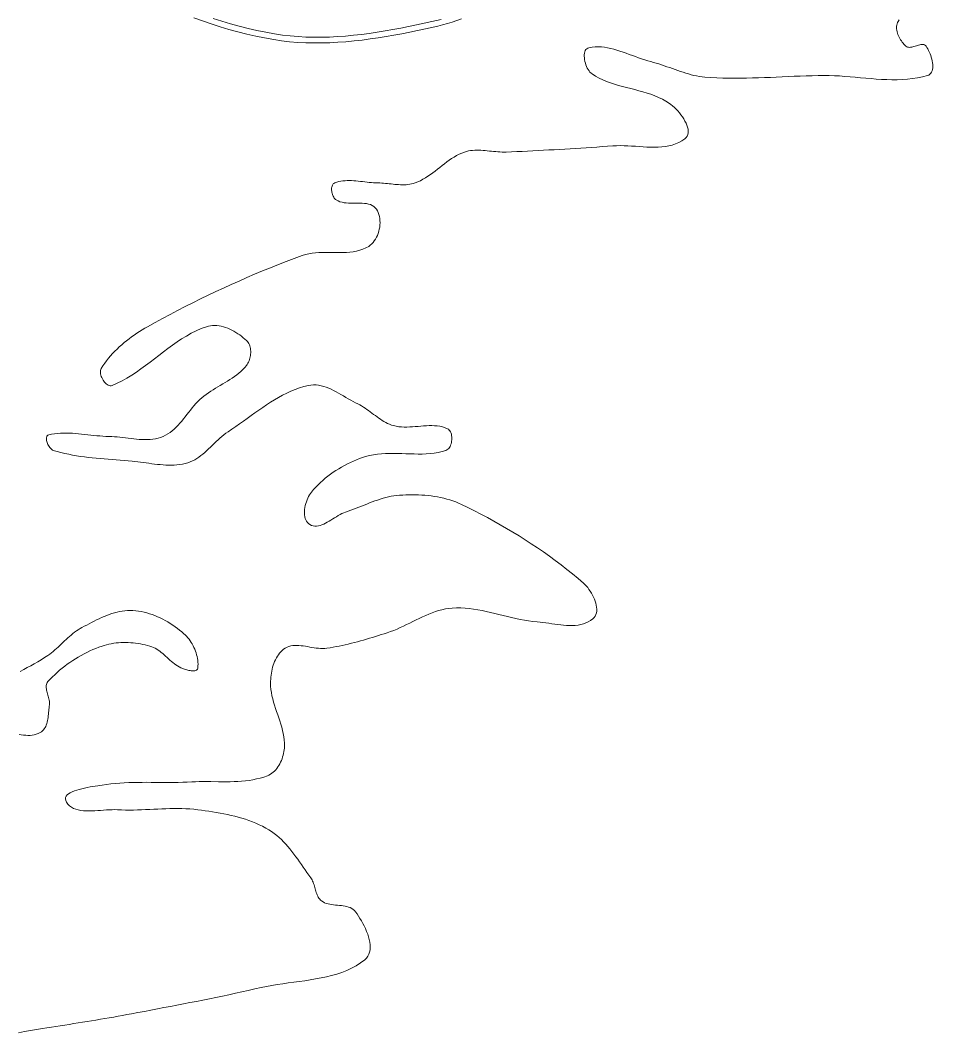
# Model space of a CAD drawing. Header units: inches. Extents: x -12 to 23, y -13.2 to 21.7.
# Drawn here: x 17.49 to 22.48, y -12.63 to -7.1 of the extents above; entities that cross this region are included whole.
import ezdxf

# ---------------------------------------------------------------- set-up
doc = ezdxf.new("R2010")
doc.units = ezdxf.units.IN
doc.header["$MEASUREMENT"] = 0
doc.layers.get('0').update_dxf_attribs({"lineweight": 0})

msp = doc.modelspace()

# ---------------------------------------------------------------- linework, layer by layer
at = {"color": 7, "linetype": 'Continuous', "lineweight": 0}
for points in [[(18.4433, -7.0835), (18.4907, -7.1008), (18.5386, -7.1172), (18.5867, -7.1326), (18.6351, -7.1469), (18.6837, -7.1601), (18.7326, -7.1723), (18.7816, -7.1835), (18.8308, -7.1935), (18.8802, -7.2025), (18.9237, -7.2091), (18.9675, -7.2142), (19.0114, -7.2179), (19.0554, -7.2203), (19.0994, -7.2213), (19.1434, -7.2212), (19.1875, -7.22), (19.2315, -7.2177), (19.2755, -7.2144), (19.3194, -7.2103), (19.3633, -7.2053), (19.4071, -7.1995), (19.4508, -7.1931), (19.4943, -7.1861), (19.5377, -7.1785), (19.581, -7.1705), (19.624, -7.1621), (19.6669, -7.1533), (19.7095, -7.1443), (19.752, -7.1351), (19.7779, -7.1291), (19.8039, -7.1225), (19.8297, -7.1152), (19.8555, -7.1073), (19.881, -7.0989), (19.9064, -7.0898)], [(22.301, -7.0941), (22.2948, -7.1035), (22.2916, -7.1097), (22.2891, -7.1163), (22.2874, -7.1231), (22.2865, -7.1301), (22.2862, -7.1373), (22.2865, -7.1446), (22.2875, -7.1521), (22.289, -7.1595), (22.2911, -7.167), (22.2936, -7.1745), (22.2966, -7.1819), (22.2999, -7.1892), (22.3037, -7.1964), (22.3078, -7.2033), (22.3122, -7.2101), (22.3168, -7.2165), (22.3216, -7.2226), (22.3266, -7.2284), (22.3318, -7.2338), (22.3371, -7.2387), (22.3414, -7.2418), (22.3462, -7.2438), (22.3514, -7.2449), (22.3569, -7.2452), (22.3627, -7.2448), (22.3688, -7.2439), (22.375, -7.2425), (22.3813, -7.2407), (22.3877, -7.2388), (22.3941, -7.2368), (22.4005, -7.2348), (22.4068, -7.233), (22.4129, -7.2315), (22.4188, -7.2303), (22.4245, -7.2297), (22.4298, -7.2297), (22.4348, -7.2305), (22.4393, -7.2322), (22.4434, -7.2349), (22.447, -7.2387), (22.4517, -7.2456), (22.4563, -7.2533), (22.4608, -7.2617), (22.465, -7.2706), (22.4689, -7.2799), (22.4725, -7.2897), (22.4758, -7.2996), (22.4785, -7.3096), (22.4808, -7.3197), (22.4824, -7.3297), (22.4835, -7.3394), (22.4838, -7.3488), (22.4835, -7.3578), (22.4823, -7.3663), (22.4803, -7.3741), (22.4774, -7.3811), (22.4735, -7.3872), (22.4686, -7.3924), (22.4625, -7.3965), (22.4554, -7.3993), (22.4281, -7.4064), (22.4006, -7.412), (22.3729, -7.4162), (22.345, -7.4193), (22.3169, -7.4212), (22.2888, -7.4221), (22.2605, -7.4222), (22.232, -7.4215), (22.2036, -7.4202), (22.175, -7.4184), (22.1464, -7.4163), (22.1177, -7.4138), (22.089, -7.4112), (22.0604, -7.4086), (22.0317, -7.4061), (22.003, -7.4038), (21.9744, -7.4019), (21.9459, -7.4004), (21.9174, -7.3995), (21.8891, -7.3993), (21.8565, -7.3997), (21.8239, -7.4004), (21.7914, -7.4013), (21.7588, -7.4025), (21.7262, -7.4037), (21.6937, -7.4051), (21.6611, -7.4065), (21.6285, -7.408), (21.5959, -7.4094), (21.5634, -7.4106), (21.5308, -7.4118), (21.4982, -7.4128), (21.4657, -7.4135), (21.4331, -7.4139), (21.4006, -7.414), (21.3681, -7.4137), (21.3356, -7.413), (21.3031, -7.4118), (21.2706, -7.4101), (21.2382, -7.4078), (21.2229, -7.4062), (21.2077, -7.4041), (21.1927, -7.4014), (21.1777, -7.3983), (21.1628, -7.3947), (21.148, -7.3907), (21.1332, -7.3863), (21.1185, -7.3817), (21.1038, -7.3769), (21.0892, -7.3719), (21.0746, -7.3667), (21.06, -7.3615), (21.0454, -7.3563), (21.0307, -7.3511), (21.0161, -7.3459), (21.0014, -7.3409), (20.9867, -7.3361), (20.972, -7.3315), (20.9572, -7.3272), (20.9423, -7.3233), (20.9255, -7.3187), (20.9087, -7.3136), (20.8919, -7.308), (20.875, -7.3022), (20.8581, -7.2961), (20.8413, -7.2898), (20.8244, -7.2836), (20.8075, -7.2774), (20.7906, -7.2714), (20.7737, -7.2657), (20.7567, -7.2603), (20.7398, -7.2555), (20.7229, -7.2513), (20.7059, -7.2478), (20.689, -7.245), (20.672, -7.2432), (20.6551, -7.2424), (20.6381, -7.2428), (20.6212, -7.2443), (20.6042, -7.2472), (20.5976, -7.2494), (20.5921, -7.2529), (20.5876, -7.2576), (20.584, -7.2633), (20.5813, -7.27), (20.5795, -7.2774), (20.5785, -7.2855), (20.5783, -7.2942), (20.5789, -7.3032), (20.5801, -7.3125), (20.5819, -7.3219), (20.5844, -7.3313), (20.5875, -7.3406), (20.591, -7.3496), (20.5951, -7.3582), (20.5996, -7.3664), (20.6045, -7.3738), (20.6097, -7.3805), (20.6153, -7.3862), (20.6211, -7.3909), (20.6401, -7.403), (20.6597, -7.4139), (20.68, -7.4236), (20.7008, -7.4322), (20.7221, -7.44), (20.7437, -7.4471), (20.7657, -7.4535), (20.7878, -7.4596), (20.8102, -7.4653), (20.8326, -7.4709), (20.855, -7.4766), (20.8773, -7.4823), (20.8995, -7.4884), (20.9214, -7.4949), (20.943, -7.502), (20.9643, -7.5098), (20.985, -7.5186), (21.0053, -7.5283), (21.0249, -7.5392), (21.0438, -7.5515), (21.0526, -7.5581), (21.0617, -7.5656), (21.0709, -7.574), (21.0802, -7.5832), (21.0893, -7.593), (21.0982, -7.6033), (21.1067, -7.6141), (21.1148, -7.6252), (21.1222, -7.6365), (21.1289, -7.648), (21.1347, -7.6594), (21.1396, -7.6708), (21.1433, -7.6819), (21.1459, -7.6928), (21.147, -7.7033), (21.1467, -7.7133), (21.1448, -7.7226), (21.1412, -7.7312), (21.1357, -7.739), (21.1283, -7.7459), (21.1121, -7.7568), (21.0953, -7.766), (21.0778, -7.7734), (21.0596, -7.7794), (21.041, -7.7839), (21.0218, -7.7872), (21.0023, -7.7895), (20.9823, -7.7907), (20.9621, -7.7912), (20.9416, -7.791), (20.9209, -7.7903), (20.9, -7.7892), (20.8791, -7.7879), (20.8581, -7.7864), (20.8372, -7.7851), (20.8164, -7.7839), (20.7957, -7.783), (20.7753, -7.7827), (20.7551, -7.7829), (20.7352, -7.7839), (20.7061, -7.7861), (20.6769, -7.7882), (20.6478, -7.7902), (20.6187, -7.7922), (20.5895, -7.7941), (20.5604, -7.796), (20.5312, -7.7979), (20.502, -7.7997), (20.4729, -7.8015), (20.4437, -7.8032), (20.4146, -7.8048), (20.3854, -7.8065), (20.3562, -7.8081), (20.327, -7.8096), (20.2979, -7.8111), (20.2687, -7.8125), (20.2395, -7.8139), (20.2103, -7.8152), (20.1811, -7.8165), (20.152, -7.8178), (20.1405, -7.818), (20.129, -7.8179), (20.1175, -7.8174), (20.1059, -7.8166), (20.0944, -7.8157), (20.0828, -7.8145), (20.0711, -7.8133), (20.0595, -7.8121), (20.0479, -7.8109), (20.0364, -7.8098), (20.0248, -7.8088), (20.0133, -7.8081), (20.0018, -7.8077), (19.9904, -7.8076), (19.9791, -7.8079), (19.9678, -7.8087), (19.9567, -7.81), (19.9456, -7.8119), (19.9346, -7.8145), (19.9237, -7.8178), (19.9088, -7.8234), (19.8944, -7.8298), (19.8803, -7.8371), (19.8665, -7.845), (19.8531, -7.8535), (19.8398, -7.8626), (19.8268, -7.872), (19.8138, -7.8817), (19.801, -7.8916), (19.7883, -7.9017), (19.7755, -7.9117), (19.7627, -7.9217), (19.7498, -7.9315), (19.7368, -7.941), (19.7236, -7.9501), (19.7101, -7.9588), (19.6964, -7.9669), (19.6824, -7.9743), (19.668, -7.981), (19.6532, -7.9868), (19.6436, -7.9899), (19.6339, -7.9923), (19.6241, -7.9942), (19.6142, -7.9956), (19.6042, -7.9964), (19.5941, -7.9969), (19.584, -7.9969), (19.5738, -7.9966), (19.5635, -7.9961), (19.5533, -7.9954), (19.543, -7.9944), (19.5326, -7.9934), (19.5223, -7.9923), (19.512, -7.9911), (19.5016, -7.99), (19.4913, -7.989), (19.481, -7.9881), (19.4707, -7.9874), (19.4605, -7.987), (19.4504, -7.9868), (19.4385, -7.9866), (19.4265, -7.986), (19.4145, -7.9851), (19.4025, -7.984), (19.3904, -7.9826), (19.3782, -7.9812), (19.3661, -7.9797), (19.354, -7.9782), (19.3419, -7.9769), (19.3298, -7.9757), (19.3178, -7.9747), (19.3058, -7.974), (19.2939, -7.9736), (19.2821, -7.9737), (19.2704, -7.9743), (19.2588, -7.9754), (19.2473, -7.9771), (19.2359, -7.9796), (19.2247, -7.9828), (19.2137, -7.9868), (19.2096, -7.989), (19.2062, -7.9918), (19.2033, -7.9953), (19.201, -7.9994), (19.1991, -8.004), (19.1978, -8.009), (19.197, -8.0143), (19.1966, -8.0198), (19.1967, -8.0256), (19.1972, -8.0315), (19.1981, -8.0374), (19.1995, -8.0433), (19.2012, -8.0491), (19.2032, -8.0546), (19.2056, -8.0599), (19.2084, -8.0649), (19.2114, -8.0694), (19.2147, -8.0735), (19.2183, -8.077), (19.2221, -8.0798), (19.232, -8.0852), (19.2426, -8.0893), (19.2537, -8.0924), (19.2653, -8.0946), (19.2772, -8.096), (19.2895, -8.0968), (19.302, -8.0972), (19.3146, -8.0972), (19.3272, -8.0972), (19.3397, -8.0971), (19.3521, -8.0972), (19.3642, -8.0976), (19.376, -8.0985), (19.3874, -8.1), (19.3983, -8.1022), (19.4086, -8.1054), (19.4182, -8.1097), (19.427, -8.1152), (19.4349, -8.1221), (19.4419, -8.1305), (19.4474, -8.1394), (19.4519, -8.149), (19.4556, -8.1591), (19.4583, -8.1698), (19.4602, -8.1809), (19.4613, -8.1924), (19.4616, -8.204), (19.461, -8.2158), (19.4597, -8.2277), (19.4576, -8.2395), (19.4548, -8.2511), (19.4512, -8.2625), (19.447, -8.2735), (19.4421, -8.2841), (19.4365, -8.2942), (19.4303, -8.3037), (19.4235, -8.3124), (19.4161, -8.3203), (19.4082, -8.3274), (19.3996, -8.3334), (19.3838, -8.3422), (19.3674, -8.3494), (19.3504, -8.3552), (19.333, -8.3596), (19.3152, -8.3628), (19.2971, -8.365), (19.2787, -8.3665), (19.26, -8.3672), (19.2411, -8.3675), (19.2221, -8.3674), (19.203, -8.3671), (19.1839, -8.3669), (19.1648, -8.3668), (19.1458, -8.367), (19.1269, -8.3677), (19.1081, -8.369), (19.0897, -8.3712), (19.0715, -8.3743), (19.0536, -8.3786), (19.0362, -8.3841), (18.9925, -8.4002), (18.949, -8.4167), (18.9056, -8.4335), (18.8623, -8.4507), (18.8191, -8.4682), (18.7761, -8.4861), (18.7333, -8.5044), (18.6906, -8.523), (18.648, -8.542), (18.6056, -8.5613), (18.5634, -8.581), (18.5213, -8.601), (18.4794, -8.6214), (18.4376, -8.642), (18.396, -8.663), (18.3546, -8.6844), (18.3134, -8.706), (18.2724, -8.728), (18.2315, -8.7503), (18.1909, -8.773), (18.176, -8.7815), (18.1612, -8.7902), (18.1466, -8.7993), (18.1321, -8.8087), (18.1177, -8.8184), (18.1035, -8.8284), (18.0895, -8.8387), (18.0757, -8.8493), (18.0622, -8.8602), (18.049, -8.8715), (18.036, -8.883), (18.0234, -8.8949), (18.0111, -8.907), (17.9993, -8.9195), (17.9878, -8.9323), (17.9767, -8.9454), (17.9661, -8.9589), (17.956, -8.9727), (17.9464, -8.9868), (17.9373, -9.0012), (17.9349, -9.0062), (17.9334, -9.0118), (17.9327, -9.0178), (17.9328, -9.0242), (17.9337, -9.0309), (17.9352, -9.0377), (17.9373, -9.0446), (17.94, -9.0514), (17.9432, -9.0581), (17.9469, -9.0645), (17.951, -9.0707), (17.9554, -9.0763), (17.9601, -9.0815), (17.965, -9.086), (17.9701, -9.0898), (17.9753, -9.0927), (17.9806, -9.0947), (17.986, -9.0957), (17.9912, -9.0956), (17.9964, -9.0942), (18.0243, -9.0822), (18.0514, -9.0687), (18.0779, -9.054), (18.1039, -9.0382), (18.1294, -9.0215), (18.1545, -9.0039), (18.1793, -8.9858), (18.2039, -8.9673), (18.2284, -8.9485), (18.2528, -8.9296), (18.2772, -8.9107), (18.3018, -8.8922), (18.3265, -8.874), (18.3515, -8.8565), (18.3769, -8.8397), (18.4027, -8.8238), (18.4291, -8.809), (18.456, -8.7955), (18.4837, -8.7834), (18.5121, -8.773), (18.5232, -8.7698), (18.5346, -8.7677), (18.5461, -8.7665), (18.5578, -8.7663), (18.5696, -8.7669), (18.5814, -8.7684), (18.5933, -8.7707), (18.6051, -8.7737), (18.6169, -8.7773), (18.6286, -8.7817), (18.6401, -8.7865), (18.6515, -8.792), (18.6627, -8.7979), (18.6736, -8.8043), (18.6843, -8.811), (18.6946, -8.8181), (18.7045, -8.8255), (18.7141, -8.8332), (18.7232, -8.841), (18.7318, -8.849), (18.7364, -8.854), (18.7405, -8.8595), (18.744, -8.8654), (18.747, -8.8717), (18.7495, -8.8784), (18.7514, -8.8853), (18.7529, -8.8925), (18.7539, -8.8999), (18.7544, -8.9075), (18.7545, -8.9151), (18.7541, -8.9227), (18.7532, -8.9303), (18.7519, -8.9379), (18.7503, -8.9453), (18.7481, -8.9526), (18.7456, -8.9596), (18.7428, -8.9663), (18.7395, -8.9727), (18.7358, -8.9787), (18.7318, -8.9843), (18.7222, -8.9959), (18.7119, -9.0068), (18.7011, -9.0171), (18.6898, -9.027), (18.6781, -9.0363), (18.666, -9.0453), (18.6535, -9.0539), (18.6408, -9.0622), (18.6278, -9.0703), (18.6147, -9.0783), (18.6015, -9.0861), (18.5883, -9.0939), (18.575, -9.1017), (18.5618, -9.1096), (18.5487, -9.1176), (18.5357, -9.1258), (18.523, -9.1343), (18.5106, -9.1431), (18.4984, -9.1522), (18.4867, -9.1618), (18.4756, -9.1718), (18.4648, -9.1824), (18.4545, -9.1934), (18.4444, -9.2049), (18.4346, -9.2167), (18.425, -9.2287), (18.4155, -9.2408), (18.406, -9.2531), (18.3966, -9.2652), (18.3871, -9.2773), (18.3775, -9.2892), (18.3677, -9.3008), (18.3576, -9.312), (18.3472, -9.3228), (18.3365, -9.333), (18.3254, -9.3426), (18.3138, -9.3515), (18.3016, -9.3596), (18.2888, -9.3669), (18.2754, -9.3731), (18.2616, -9.3783), (18.2476, -9.3824), (18.2335, -9.3855), (18.2191, -9.3878), (18.2046, -9.3893), (18.19, -9.3901), (18.1752, -9.3903), (18.1603, -9.3899), (18.1453, -9.3891), (18.1303, -9.3878), (18.1152, -9.3863), (18.1, -9.3846), (18.0849, -9.3828), (18.0697, -9.3809), (18.0546, -9.379), (18.0394, -9.3773), (18.0243, -9.3757), (18.0093, -9.3745), (17.9944, -9.3736), (17.9795, -9.3731), (17.963, -9.3727), (17.9465, -9.3718), (17.9299, -9.3706), (17.9133, -9.3691), (17.8966, -9.3674), (17.88, -9.3656), (17.8634, -9.3637), (17.8467, -9.3618), (17.8301, -9.36), (17.8135, -9.3583), (17.7969, -9.3569), (17.7803, -9.3557), (17.7638, -9.3549), (17.7473, -9.3545), (17.7309, -9.3545), (17.7145, -9.3552), (17.6983, -9.3564), (17.682, -9.3584), (17.6659, -9.3611), (17.6499, -9.3647), (17.646, -9.3662), (17.6429, -9.3685), (17.6405, -9.3716), (17.6388, -9.3754), (17.6378, -9.3796), (17.6374, -9.3844), (17.6376, -9.3895), (17.6384, -9.395), (17.6396, -9.4006), (17.6413, -9.4063), (17.6434, -9.412), (17.6459, -9.4177), (17.6488, -9.4232), (17.652, -9.4284), (17.6554, -9.4333), (17.6591, -9.4377), (17.6629, -9.4416), (17.6669, -9.4449), (17.671, -9.4474), (17.6752, -9.4492), (17.696, -9.4554), (17.717, -9.4611), (17.7381, -9.4662), (17.7593, -9.4708), (17.7806, -9.475), (17.8021, -9.4787), (17.8236, -9.482), (17.8451, -9.485), (17.8668, -9.4877), (17.8885, -9.4901), (17.9102, -9.4923), (17.932, -9.4943), (17.9538, -9.4962), (17.9757, -9.498), (17.9975, -9.4996), (18.0193, -9.5013), (18.0411, -9.503), (18.0629, -9.5047), (18.0846, -9.5065), (18.1063, -9.5084), (18.1215, -9.5099), (18.1368, -9.5117), (18.1521, -9.5136), (18.1675, -9.5157), (18.1829, -9.5178), (18.1983, -9.5199), (18.2137, -9.522), (18.2291, -9.5239), (18.2446, -9.5257), (18.26, -9.5272), (18.2754, -9.5285), (18.2907, -9.5294), (18.306, -9.5299), (18.3212, -9.5299), (18.3364, -9.5294), (18.3514, -9.5283), (18.3664, -9.5265), (18.3813, -9.5241), (18.396, -9.5209), (18.4106, -9.5168), (18.4236, -9.5123), (18.4362, -9.5069), (18.4482, -9.5006), (18.46, -9.4936), (18.4713, -9.486), (18.4824, -9.4778), (18.4932, -9.4691), (18.5038, -9.46), (18.5142, -9.4505), (18.5245, -9.4408), (18.5347, -9.431), (18.5551, -9.4111), (18.5653, -9.4012), (18.5757, -9.3914), (18.5862, -9.3819), (18.5968, -9.3727), (18.6077, -9.3639), (18.6189, -9.3555), (18.6304, -9.3478), (18.6517, -9.3338), (18.6729, -9.3194), (18.6939, -9.3047), (18.7149, -9.2897), (18.7359, -9.2746), (18.7569, -9.2594), (18.7779, -9.2443), (18.799, -9.2293), (18.8202, -9.2145), (18.8416, -9.2), (18.8631, -9.186), (18.8848, -9.1725), (18.9068, -9.1595), (18.929, -9.1473), (18.9515, -9.1359), (18.9744, -9.1254), (18.9977, -9.1159), (19.0213, -9.1074), (19.0454, -9.1002), (19.07, -9.0942), (19.0841, -9.0919), (19.0981, -9.091), (19.112, -9.0914), (19.1259, -9.093), (19.1397, -9.0957), (19.1535, -9.0994), (19.1672, -9.104), (19.1808, -9.1093), (19.1944, -9.1153), (19.2079, -9.1219), (19.2213, -9.1289), (19.2348, -9.1363), (19.2481, -9.144), (19.2614, -9.1517), (19.2747, -9.1596), (19.2879, -9.1673), (19.3011, -9.1749), (19.3143, -9.1822), (19.3274, -9.1892), (19.3405, -9.1956), (19.3506, -9.2007), (19.3606, -9.2063), (19.3704, -9.2122), (19.38, -9.2184), (19.3895, -9.2249), (19.3989, -9.2317), (19.4082, -9.2385), (19.4175, -9.2455), (19.4267, -9.2524), (19.436, -9.2594), (19.4453, -9.2662), (19.4546, -9.2729), (19.464, -9.2794), (19.4736, -9.2856), (19.4833, -9.2915), (19.4932, -9.297), (19.5032, -9.3021), (19.5135, -9.3066), (19.5241, -9.3106), (19.5349, -9.3139), (19.5493, -9.3173), (19.5639, -9.3197), (19.5787, -9.3211), (19.5936, -9.3218), (19.6087, -9.3218), (19.6239, -9.3212), (19.6391, -9.3203), (19.6544, -9.3191), (19.6697, -9.3178), (19.685, -9.3165), (19.7002, -9.3153), (19.7154, -9.3143), (19.7305, -9.3137), (19.7454, -9.3136), (19.7602, -9.3142), (19.7748, -9.3155), (19.7892, -9.3177), (19.8033, -9.3209), (19.8172, -9.3252), (19.8307, -9.3309), (19.8358, -9.3339), (19.8402, -9.3379), (19.844, -9.3428), (19.8472, -9.3484), (19.8498, -9.3547), (19.8518, -9.3614), (19.8532, -9.3686), (19.854, -9.3761), (19.8543, -9.3838), (19.854, -9.3916), (19.8531, -9.3993), (19.8517, -9.4069), (19.8498, -9.4142), (19.8474, -9.4212), (19.8444, -9.4277), (19.841, -9.4336), (19.837, -9.4388), (19.8326, -9.4432), (19.8277, -9.4467), (19.8223, -9.4492), (19.8013, -9.4555), (19.78, -9.4605), (19.7584, -9.4641), (19.7366, -9.4667), (19.7146, -9.4683), (19.6925, -9.4691), (19.6702, -9.4693), (19.6479, -9.469), (19.6254, -9.4683), (19.603, -9.4675), (19.5805, -9.4666), (19.558, -9.4659), (19.5356, -9.4654), (19.5133, -9.4654), (19.4911, -9.466), (19.469, -9.4673), (19.4471, -9.4695), (19.4254, -9.4728), (19.4039, -9.4772), (19.3827, -9.483), (19.3659, -9.4885), (19.3491, -9.4945), (19.3324, -9.501), (19.3159, -9.5079), (19.2995, -9.5153), (19.2832, -9.5232), (19.2672, -9.5315), (19.2514, -9.5403), (19.2359, -9.5495), (19.2206, -9.5591), (19.2055, -9.5691), (19.1908, -9.5796), (19.1765, -9.5905), (19.1624, -9.6018), (19.1488, -9.6134), (19.1355, -9.6255), (19.1227, -9.6379), (19.1103, -9.6507), (19.0983, -9.6639), (19.0869, -9.6774), (19.0814, -9.6847), (19.0761, -9.6927), (19.0712, -9.7014), (19.0667, -9.7106), (19.0626, -9.7203), (19.0589, -9.7303), (19.0557, -9.7406), (19.053, -9.751), (19.0509, -9.7616), (19.0495, -9.7721), (19.0487, -9.7825), (19.0486, -9.7926), (19.0492, -9.8025), (19.0507, -9.812), (19.053, -9.8209), (19.0561, -9.8293), (19.0602, -9.837), (19.0653, -9.8439), (19.0713, -9.8499), (19.0784, -9.8549), (19.0874, -9.8593), (19.0965, -9.8621), (19.1057, -9.8634), (19.1151, -9.8634), (19.1246, -9.8621), (19.1341, -9.8598), (19.1438, -9.8565), (19.1536, -9.8524), (19.1634, -9.8476), (19.1733, -9.8422), (19.1833, -9.8365), (19.1932, -9.8304), (19.2032, -9.8242), (19.2133, -9.8179), (19.2233, -9.8118), (19.2333, -9.8059), (19.2432, -9.8004), (19.2531, -9.7953), (19.263, -9.791), (19.2728, -9.7873), (19.2875, -9.7823), (19.3022, -9.7771), (19.3168, -9.7716), (19.3314, -9.766), (19.346, -9.7602), (19.3606, -9.7543), (19.3751, -9.7485), (19.3897, -9.7427), (19.4043, -9.7369), (19.4189, -9.7313), (19.4336, -9.7259), (19.4483, -9.7208), (19.463, -9.7159), (19.4779, -9.7114), (19.4928, -9.7072), (19.5078, -9.7036), (19.5228, -9.7004), (19.538, -9.6977), (19.5533, -9.6957), (19.5687, -9.6943), (19.5858, -9.6933), (19.603, -9.6926), (19.6203, -9.6921), (19.6377, -9.692), (19.655, -9.6921), (19.6725, -9.6926), (19.6899, -9.6935), (19.7072, -9.6947), (19.7246, -9.6964), (19.7419, -9.6984), (19.7591, -9.7008), (19.7761, -9.7037), (19.7931, -9.7071), (19.8099, -9.711), (19.8266, -9.7153), (19.8431, -9.7201), (19.8594, -9.7255), (19.8754, -9.7315), (19.8913, -9.738), (19.9068, -9.7451), (19.9426, -9.7624), (19.9782, -9.7802), (20.0136, -9.7985), (20.0488, -9.8171), (20.0839, -9.8362), (20.1187, -9.8558), (20.1532, -9.8757), (20.1876, -9.8961), (20.2216, -9.917), (20.2554, -9.9383), (20.2889, -9.96), (20.322, -9.9822), (20.3549, -10.0049), (20.3874, -10.028), (20.4196, -10.0515), (20.4514, -10.0755), (20.4828, -10.1), (20.5138, -10.1249), (20.5444, -10.1503), (20.5746, -10.1762), (20.5822, -10.1832), (20.5897, -10.1911), (20.5971, -10.1998), (20.6042, -10.2092), (20.6111, -10.2191), (20.6176, -10.2294), (20.6236, -10.2402), (20.6291, -10.2512), (20.634, -10.2625), (20.6382, -10.2738), (20.6416, -10.2851), (20.6442, -10.2963), (20.6459, -10.3073), (20.6466, -10.318), (20.6462, -10.3283), (20.6447, -10.3381), (20.6419, -10.3474), (20.6378, -10.3559), (20.6323, -10.3637), (20.6253, -10.3706), (20.6133, -10.3796), (20.6006, -10.3871), (20.5873, -10.3932), (20.5734, -10.3981), (20.5591, -10.4018), (20.5443, -10.4044), (20.5292, -10.4061), (20.5137, -10.4069), (20.4979, -10.4069), (20.4819, -10.4063), (20.4657, -10.4052), (20.4494, -10.4036), (20.433, -10.4017), (20.4167, -10.3996), (20.4003, -10.3973), (20.3841, -10.395), (20.368, -10.3927), (20.352, -10.3907), (20.3364, -10.3889), (20.321, -10.3875), (20.2976, -10.3852), (20.2742, -10.3821), (20.2509, -10.3783), (20.2276, -10.3739), (20.2043, -10.3689), (20.1811, -10.3636), (20.158, -10.358), (20.1348, -10.3522), (20.1117, -10.3464), (20.0886, -10.3407), (20.0655, -10.3351), (20.0423, -10.3298), (20.0192, -10.325), (19.996, -10.3206), (19.9728, -10.3168), (19.9496, -10.3138), (19.9263, -10.3117), (19.903, -10.3105), (19.8796, -10.3103), (19.8561, -10.3114), (19.8373, -10.3133), (19.8187, -10.3164), (19.8004, -10.3204), (19.7822, -10.3253), (19.7643, -10.3309), (19.7465, -10.3373), (19.7288, -10.3443), (19.7113, -10.3518), (19.6938, -10.3597), (19.6764, -10.3679), (19.6591, -10.3764), (19.6418, -10.385), (19.6244, -10.3936), (19.6071, -10.4021), (19.5897, -10.4105), (19.5722, -10.4186), (19.5546, -10.4264), (19.5369, -10.4337), (19.5191, -10.4405), (19.5011, -10.4467), (19.4849, -10.4518), (19.4686, -10.457), (19.4524, -10.4621), (19.4361, -10.4671), (19.4198, -10.4721), (19.4034, -10.477), (19.3871, -10.4818), (19.3707, -10.4865), (19.3542, -10.4911), (19.3378, -10.4956), (19.3213, -10.4999), (19.3048, -10.5041), (19.2882, -10.5081), (19.2717, -10.512), (19.255, -10.5157), (19.2384, -10.5192), (19.2217, -10.5225), (19.205, -10.5256), (19.1882, -10.5285), (19.1714, -10.5312), (19.16, -10.5324), (19.1485, -10.5329), (19.1368, -10.5326), (19.125, -10.5317), (19.1131, -10.5304), (19.1012, -10.5287), (19.0892, -10.5267), (19.0772, -10.5246), (19.0653, -10.5225), (19.0534, -10.5205), (19.0415, -10.5187), (19.0298, -10.5172), (19.0182, -10.5162), (19.0068, -10.5157), (18.9956, -10.5159), (18.9846, -10.517), (18.9738, -10.5189), (18.9633, -10.5218), (18.9531, -10.5259), (18.9432, -10.5312), (18.9347, -10.537), (18.9267, -10.5434), (18.9193, -10.5505), (18.9124, -10.5582), (18.906, -10.5665), (18.9001, -10.5752), (18.8947, -10.5844), (18.8898, -10.5939), (18.8853, -10.6038), (18.8813, -10.614), (18.8777, -10.6245), (18.8745, -10.6351), (18.8717, -10.6459), (18.8694, -10.6568), (18.8674, -10.6677), (18.8658, -10.6786), (18.8646, -10.6895), (18.8637, -10.7003), (18.8631, -10.7109), (18.8629, -10.7214), (18.8633, -10.7391), (18.8649, -10.7566), (18.8674, -10.7741), (18.8708, -10.7915), (18.8749, -10.8088), (18.8796, -10.8261), (18.8848, -10.8433), (18.8904, -10.8604), (18.8962, -10.8776), (18.902, -10.8947), (18.9079, -10.9118), (18.9136, -10.929), (18.919, -10.9461), (18.9241, -10.9633), (18.9286, -10.9806), (18.9325, -10.9979), (18.9356, -11.0153), (18.9377, -11.0327), (18.9389, -11.0503), (18.9389, -11.068), (18.9384, -11.0773), (18.9374, -11.0869), (18.9359, -11.0965), (18.934, -11.1063), (18.9317, -11.116), (18.9289, -11.1257), (18.9256, -11.1353), (18.922, -11.1448), (18.9179, -11.1541), (18.9133, -11.1631), (18.9084, -11.1719), (18.9031, -11.1803), (18.8973, -11.1883), (18.8911, -11.1958), (18.8846, -11.2028), (18.8776, -11.2093), (18.8703, -11.2152), (18.8625, -11.2204), (18.8544, -11.2248), (18.846, -11.2286), (18.8264, -11.2355), (18.8067, -11.2413), (18.7867, -11.2463), (18.7665, -11.2504), (18.7461, -11.2537), (18.7256, -11.2563), (18.7049, -11.2582), (18.6841, -11.2597), (18.6632, -11.2606), (18.6422, -11.2612), (18.6212, -11.2614), (18.6001, -11.2614), (18.5789, -11.2613), (18.5366, -11.2608), (18.5155, -11.2606), (18.4945, -11.2606), (18.4735, -11.2609), (18.4526, -11.2614), (18.4318, -11.2624), (18.4073, -11.2636), (18.3827, -11.2644), (18.3582, -11.2649), (18.3336, -11.2652), (18.309, -11.2652), (18.2844, -11.2652), (18.2598, -11.265), (18.2352, -11.2648), (18.2105, -11.2646), (18.1859, -11.2645), (18.1614, -11.2646), (18.1368, -11.2648), (18.1122, -11.2652), (18.0877, -11.2659), (18.0632, -11.267), (18.0388, -11.2685), (18.0144, -11.2704), (17.99, -11.2728), (17.9657, -11.2757), (17.9415, -11.2793), (17.9302, -11.2811), (17.9178, -11.283), (17.9044, -11.2851), (17.8904, -11.2875), (17.8758, -11.29), (17.861, -11.2929), (17.8461, -11.296), (17.8314, -11.2994), (17.8171, -11.3031), (17.8034, -11.3072), (17.7905, -11.3116), (17.7786, -11.3165), (17.768, -11.3218), (17.7589, -11.3275), (17.7514, -11.3336), (17.7459, -11.3403), (17.7424, -11.3475), (17.7413, -11.3552), (17.7428, -11.3634), (17.7471, -11.3723), (17.7552, -11.3833), (17.7645, -11.3927), (17.7748, -11.4004), (17.7862, -11.4068), (17.7985, -11.4117), (17.8116, -11.4155), (17.8253, -11.4182), (17.8398, -11.42), (17.8547, -11.421), (17.87, -11.4212), (17.8857, -11.4209), (17.9016, -11.4202), (17.9177, -11.4192), (17.9338, -11.418), (17.9498, -11.4168), (17.9657, -11.4157), (17.9814, -11.4147), (17.9967, -11.4142), (18.0116, -11.414), (18.026, -11.4145), (18.048, -11.4156), (18.0699, -11.4161), (18.0919, -11.4162), (18.114, -11.416), (18.136, -11.4155), (18.158, -11.4147), (18.1801, -11.4137), (18.2021, -11.4127), (18.2241, -11.4116), (18.2462, -11.4105), (18.2682, -11.4095), (18.2902, -11.4087), (18.3122, -11.408), (18.3342, -11.4077), (18.3562, -11.4076), (18.3781, -11.408), (18.4, -11.4088), (18.4219, -11.4101), (18.4438, -11.412), (18.4656, -11.4145), (18.4856, -11.4172), (18.5058, -11.42), (18.526, -11.423), (18.5462, -11.4261), (18.5664, -11.4294), (18.5866, -11.4329), (18.6068, -11.4367), (18.6269, -11.4408), (18.6469, -11.4453), (18.6668, -11.45), (18.6866, -11.4552), (18.7062, -11.4608), (18.7256, -11.4668), (18.7448, -11.4734), (18.7638, -11.4804), (18.7825, -11.488), (18.8009, -11.4962), (18.8191, -11.5049), (18.8369, -11.5143), (18.8544, -11.5244), (18.869, -11.5338), (18.8831, -11.5438), (18.8966, -11.5544), (18.9096, -11.5657), (18.9222, -11.5775), (18.9345, -11.5898), (18.9463, -11.6025), (18.9578, -11.6157), (18.969, -11.6291), (18.9799, -11.6429), (18.9906, -11.657), (19.0011, -11.6712), (19.0115, -11.6856), (19.0217, -11.7001), (19.0319, -11.7146), (19.042, -11.7292), (19.0521, -11.7437), (19.0622, -11.7581), (19.0724, -11.7724), (19.0826, -11.7865), (19.0866, -11.7923), (19.09, -11.7984), (19.0931, -11.8047), (19.0959, -11.8113), (19.0984, -11.8181), (19.1006, -11.8251), (19.1027, -11.8321), (19.1047, -11.8392), (19.1067, -11.8463), (19.1087, -11.8534), (19.1107, -11.8604), (19.1129, -11.8673), (19.1153, -11.874), (19.1179, -11.8805), (19.1208, -11.8868), (19.1241, -11.8928), (19.1277, -11.8985), (19.1319, -11.9039), (19.1366, -11.9088), (19.1418, -11.9133), (19.1499, -11.9186), (19.1586, -11.9231), (19.1678, -11.9266), (19.1774, -11.9295), (19.1873, -11.9317), (19.1975, -11.9335), (19.208, -11.9349), (19.2186, -11.936), (19.2292, -11.937), (19.2398, -11.9379), (19.2503, -11.939), (19.2606, -11.9403), (19.2707, -11.9419), (19.2804, -11.944), (19.2897, -11.9466), (19.2986, -11.9499), (19.3069, -11.9541), (19.3146, -11.9591), (19.3216, -11.9652), (19.3278, -11.9724), (19.3358, -11.9836), (19.3439, -11.9957), (19.352, -12.0084), (19.36, -12.0218), (19.3677, -12.0358), (19.3751, -12.0501), (19.3821, -12.0647), (19.3884, -12.0796), (19.3941, -12.0945), (19.3989, -12.1094), (19.4029, -12.1242), (19.4058, -12.1388), (19.4076, -12.153), (19.4081, -12.1668), (19.4073, -12.1801), (19.4049, -12.1927), (19.401, -12.2046), (19.3954, -12.2155), (19.3879, -12.2255), (19.3785, -12.2345), (19.3551, -12.2518), (19.3308, -12.2673), (19.3055, -12.281), (19.2794, -12.2931), (19.2525, -12.3037), (19.225, -12.313), (19.1968, -12.3211), (19.1682, -12.3282), (19.1391, -12.3344), (19.1096, -12.3399), (19.0798, -12.3448), (19.0499, -12.3493), (19.0198, -12.3534), (18.9897, -12.3574), (18.9595, -12.3614), (18.9295, -12.3656), (18.8997, -12.3701), (18.8702, -12.3749), (18.8409, -12.3804), (18.8121, -12.3866), (18.7768, -12.3947), (18.7415, -12.4027), (18.7061, -12.4105), (18.6708, -12.4182), (18.6353, -12.4258), (18.5999, -12.4333), (18.5644, -12.4407), (18.5289, -12.448), (18.4934, -12.4552), (18.4579, -12.4623), (18.4224, -12.4693), (18.3868, -12.4762), (18.3513, -12.4831), (18.3157, -12.49), (18.2801, -12.4968), (18.2445, -12.5036), (18.2089, -12.5103), (18.1733, -12.517), (18.1377, -12.5237), (18.1021, -12.5303), (18.0779, -12.5348), (18.0536, -12.5393), (18.0294, -12.5436), (18.0052, -12.5479), (17.9809, -12.5522), (17.9566, -12.5564), (17.9323, -12.5605), (17.908, -12.5646), (17.8837, -12.5686), (17.8594, -12.5726), (17.8351, -12.5766), (17.8108, -12.5805), (17.7865, -12.5843), (17.7621, -12.5882), (17.7378, -12.592), (17.7134, -12.5958), (17.6891, -12.5995), (17.6648, -12.6032), (17.6404, -12.6069), (17.616, -12.6106), (17.5831, -12.6159), (17.5502, -12.6216), (17.5174, -12.6276), (17.4845, -12.634)], [(19.7958, -7.0923), (19.7705, -7.0988), (19.7452, -7.1046), (19.703, -7.1138), (19.6605, -7.1227), (19.6179, -7.1314), (19.5751, -7.1398), (19.5322, -7.1478), (19.4892, -7.1553), (19.446, -7.1622), (19.4028, -7.1686), (19.3595, -7.1743), (19.3162, -7.1792), (19.2729, -7.1833), (19.2295, -7.1865), (19.1862, -7.1888), (19.1429, -7.19), (19.0997, -7.1901), (19.0566, -7.189), (19.0136, -7.1867), (18.9707, -7.1831), (18.9279, -7.1781), (18.8853, -7.1716), (18.8367, -7.1628), (18.7882, -7.1529), (18.7398, -7.1419), (18.6916, -7.1299), (18.6436, -7.1168), (18.5959, -7.1027), (18.5484, -7.0875)]]:
    msp.add_lwpolyline(points, dxfattribs=at)
at = {"color": 7, "linetype": 'Continuous', "lineweight": 0, "flags": 128}
msp.add_lwpolyline([(17.4936, -10.6576), (17.5131, -10.6474), (17.5325, -10.6371), (17.5519, -10.6267), (17.5711, -10.616), (17.5901, -10.6051), (17.6089, -10.5939), (17.6274, -10.5823), (17.6456, -10.5703), (17.6554, -10.5633), (17.665, -10.5561), (17.6744, -10.5485), (17.6836, -10.5407), (17.6926, -10.5327), (17.7016, -10.5246), (17.7105, -10.5163), (17.7193, -10.508), (17.7281, -10.4996), (17.7369, -10.4913), (17.7457, -10.483), (17.7546, -10.4748), (17.7636, -10.4668), (17.7727, -10.4589), (17.782, -10.4513), (17.7914, -10.444), (17.8011, -10.4369), (17.811, -10.4302), (17.8211, -10.424), (17.8316, -10.4181), (17.8447, -10.4112), (17.8578, -10.4043), (17.8711, -10.3973), (17.8845, -10.3903), (17.898, -10.3835), (17.9116, -10.3768), (17.9253, -10.3702), (17.9391, -10.3639), (17.9529, -10.3579), (17.9669, -10.3523), (17.9809, -10.347), (17.9951, -10.3421), (18.0093, -10.3378), (18.0235, -10.334), (18.0379, -10.3307), (18.0523, -10.3281), (18.0668, -10.3262), (18.0813, -10.3251), (18.0959, -10.3247), (18.1105, -10.3251), (18.1258, -10.3264), (18.1411, -10.3284), (18.1562, -10.331), (18.1714, -10.3342), (18.1864, -10.3381), (18.2013, -10.3425), (18.2161, -10.3475), (18.2307, -10.353), (18.2452, -10.359), (18.2595, -10.3655), (18.2736, -10.3725), (18.2876, -10.3799), (18.3013, -10.3877), (18.3147, -10.3959), (18.3279, -10.4045), (18.3408, -10.4134), (18.3535, -10.4226), (18.3658, -10.4322), (18.3778, -10.4419), (18.3895, -10.4519), (18.3969, -10.4588), (18.404, -10.4661), (18.4108, -10.4738), (18.4173, -10.4819), (18.4234, -10.4903), (18.4292, -10.499), (18.4347, -10.508), (18.4397, -10.5173), (18.4444, -10.5268), (18.4487, -10.5365), (18.4525, -10.5464), (18.4559, -10.5564), (18.4588, -10.5665), (18.4613, -10.5767), (18.4633, -10.5869), (18.4648, -10.5972), (18.4658, -10.6075), (18.4663, -10.6177), (18.4662, -10.6278), (18.4656, -10.6379), (18.4647, -10.6422), (18.4631, -10.6458), (18.4606, -10.6487), (18.4575, -10.651), (18.4538, -10.6527), (18.4496, -10.6539), (18.4449, -10.6546), (18.4398, -10.6549), (18.4343, -10.6548), (18.4286, -10.6543), (18.4227, -10.6534), (18.4167, -10.6523), (18.4107, -10.6509), (18.4046, -10.6494), (18.3986, -10.6476), (18.3928, -10.6458), (18.3873, -10.6438), (18.382, -10.6418), (18.3771, -10.6399), (18.3726, -10.6379), (18.3634, -10.6333), (18.3544, -10.6282), (18.3457, -10.6226), (18.3373, -10.6165), (18.3291, -10.61), (18.321, -10.6033), (18.313, -10.5964), (18.3051, -10.5893), (18.2973, -10.5821), (18.2894, -10.5749), (18.2816, -10.5679), (18.2736, -10.5609), (18.2656, -10.5542), (18.2575, -10.5478), (18.2491, -10.5418), (18.2406, -10.5361), (18.2318, -10.531), (18.2227, -10.5265), (18.2133, -10.5227), (18.2035, -10.5196), (18.1908, -10.5162), (18.178, -10.5132), (18.165, -10.5104), (18.1519, -10.5079), (18.1387, -10.5058), (18.1254, -10.5039), (18.112, -10.5024), (18.0987, -10.5013), (18.0853, -10.5005), (18.0719, -10.5001), (18.0585, -10.5001), (18.0451, -10.5005), (18.0318, -10.5013), (18.0185, -10.5025), (18.0054, -10.5042), (17.9923, -10.5063), (17.9794, -10.5089), (17.9666, -10.512), (17.954, -10.5155), (17.9415, -10.5196), (17.9248, -10.5256), (17.9082, -10.5321), (17.8918, -10.539), (17.8755, -10.5463), (17.8593, -10.554), (17.8433, -10.5621), (17.8275, -10.5706), (17.8119, -10.5794), (17.7965, -10.5887), (17.7813, -10.5984), (17.7663, -10.6084), (17.7517, -10.6187), (17.7373, -10.6295), (17.7232, -10.6405), (17.7094, -10.652), (17.6959, -10.6637), (17.6828, -10.6758), (17.67, -10.6882), (17.6576, -10.7009), (17.6456, -10.714), (17.6419, -10.7189), (17.6392, -10.7241), (17.6373, -10.7295), (17.6363, -10.7353), (17.6359, -10.7412), (17.6362, -10.7474), (17.637, -10.7537), (17.6382, -10.7602), (17.6398, -10.7668), (17.6416, -10.7735), (17.6436, -10.7803), (17.6457, -10.7871), (17.6478, -10.794), (17.6497, -10.8009), (17.6515, -10.8077), (17.6529, -10.8145), (17.654, -10.8213), (17.6546, -10.8279), (17.6547, -10.8344), (17.6541, -10.8408), (17.653, -10.8489), (17.652, -10.8572), (17.6511, -10.8657), (17.6502, -10.8744), (17.6493, -10.8832), (17.6484, -10.892), (17.6474, -10.9009), (17.6462, -10.9097), (17.6448, -10.9184), (17.6432, -10.9269), (17.6413, -10.9352), (17.6391, -10.9433), (17.6364, -10.9511), (17.6334, -10.9586), (17.6299, -10.9656), (17.6258, -10.9722), (17.6212, -10.9782), (17.6159, -10.9838), (17.61, -10.9887), (17.6034, -10.9929), (17.5929, -10.9981), (17.582, -11.002), (17.571, -11.0048), (17.5596, -11.0066), (17.548, -11.0076), (17.5362, -11.0078), (17.5243, -11.0074), (17.5122, -11.0066), (17.5, -11.0053), (17.4877, -11.0038)], dxfattribs=at)

doc.saveas('drawing.dxf')
